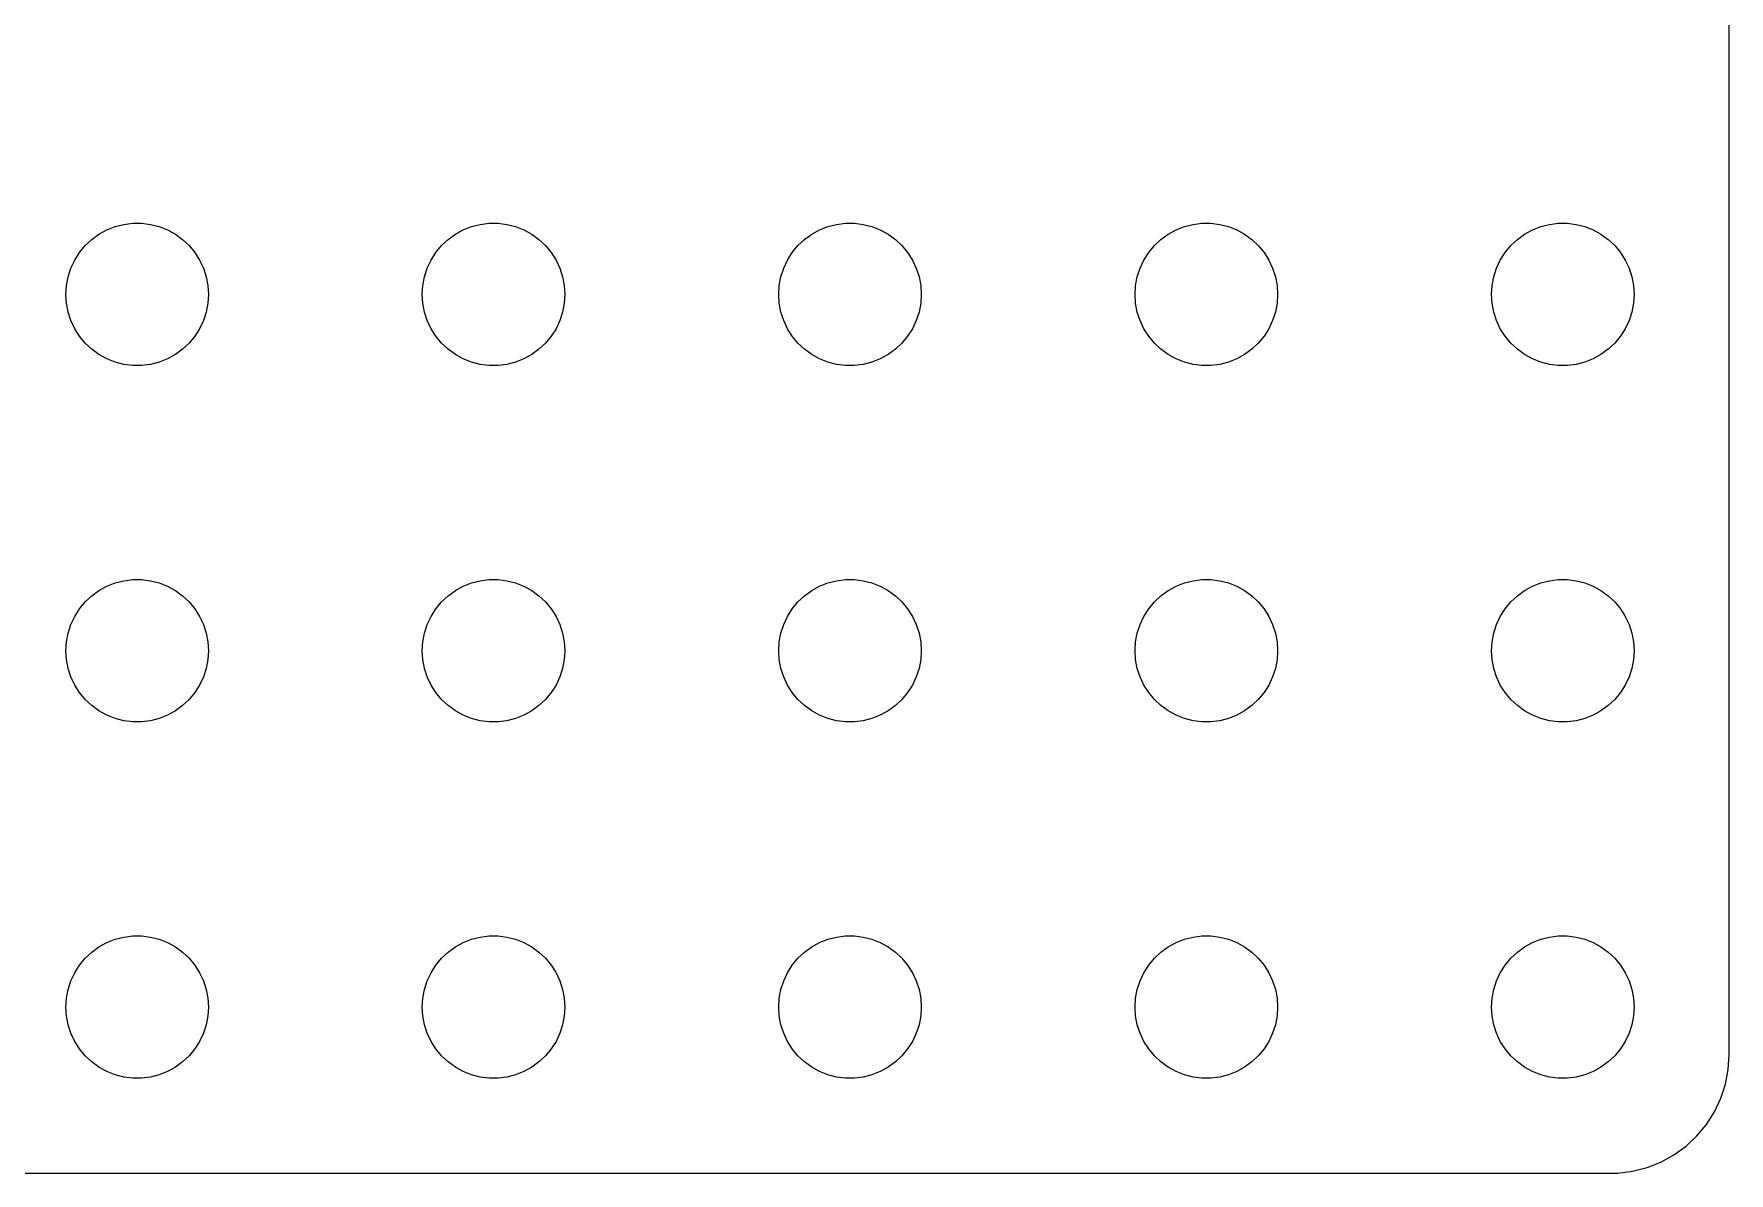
# Model space of a CAD drawing. Header units: metres. Extents: x -134 to 134, y 290 to 736.
# Drawn here: x 63.2 to 134.5, y 404 to 452 of the extents above; entities that cross this region are included whole.
import ezdxf

# ---------------------------------------------------------------- set-up
doc = ezdxf.new("R2010")
doc.units = ezdxf.units.M

msp = doc.modelspace()

# ---------------------------------------------------------------- linework, layer by layer
for p, q in [((134.5, 409), (134.5, 503)), ((66.2227, 443.714), (66.573, 443.853)), ((66.573, 443.853), (66.9379, 443.947)), ((66.9379, 443.947), (67.3116, 443.994)), ((67.3116, 443.994), (67.6884, 443.994)), ((67.6884, 443.994), (68.0621, 443.947)), ((68.0621, 443.947), (68.427, 443.853)), ((68.427, 443.853), (68.7773, 443.714)), ((81.2227, 443.714), (81.573, 443.853)), ((81.573, 443.853), (81.9379, 443.947)), ((81.9379, 443.947), (82.3116, 443.994)), ((82.3116, 443.994), (82.6884, 443.994)), ((82.6884, 443.994), (83.0621, 443.947)), ((83.0621, 443.947), (83.427, 443.853)), ((83.427, 443.853), (83.7773, 443.714)), ((96.2227, 443.714), (96.573, 443.853)), ((96.573, 443.853), (96.9379, 443.947)), ((96.9379, 443.947), (97.3116, 443.994)), ((97.3116, 443.994), (97.6884, 443.994)), ((97.6884, 443.994), (98.0621, 443.947)), ((98.0621, 443.947), (98.427, 443.853)), ((98.427, 443.853), (98.7773, 443.714)), ((111.223, 443.714), (111.573, 443.853)), ((111.573, 443.853), (111.938, 443.947)), ((111.938, 443.947), (112.312, 443.994)), ((112.312, 443.994), (112.688, 443.994)), ((112.688, 443.994), (113.062, 443.947)), ((113.062, 443.947), (113.427, 443.853)), ((113.427, 443.853), (113.777, 443.714)), ((126.223, 443.714), (126.573, 443.853)), ((126.573, 443.853), (126.938, 443.947)), ((126.938, 443.947), (127.312, 443.994)), ((127.312, 443.994), (127.688, 443.994)), ((127.688, 443.994), (128.062, 443.947)), ((128.062, 443.947), (128.427, 443.853)), ((128.427, 443.853), (128.777, 443.714)), ((65.073, 442.763), (65.3131, 443.054)), ((65.3131, 443.054), (65.5877, 443.312)), ((65.5877, 443.312), (65.8925, 443.533)), ((65.8925, 443.533), (66.2227, 443.714)), ((68.7773, 443.714), (69.1075, 443.533)), ((69.1075, 443.533), (69.4123, 443.312)), ((69.4123, 443.312), (69.6869, 443.054)), ((69.6869, 443.054), (69.927, 442.763)), ((80.073, 442.763), (80.3131, 443.054)), ((80.3131, 443.054), (80.5877, 443.312)), ((80.5877, 443.312), (80.8925, 443.533)), ((80.8925, 443.533), (81.2227, 443.714)), ((83.7773, 443.714), (84.1075, 443.533)), ((84.1075, 443.533), (84.4123, 443.312)), ((84.4123, 443.312), (84.6869, 443.054)), ((84.6869, 443.054), (84.927, 442.763)), ((95.073, 442.763), (95.3131, 443.054)), ((95.3131, 443.054), (95.5877, 443.312)), ((95.5877, 443.312), (95.8925, 443.533)), ((95.8925, 443.533), (96.2227, 443.714)), ((98.7773, 443.714), (99.1075, 443.533)), ((99.1075, 443.533), (99.4123, 443.312)), ((99.4123, 443.312), (99.6869, 443.054)), ((99.6869, 443.054), (99.927, 442.763)), ((110.073, 442.763), (110.313, 443.054)), ((110.313, 443.054), (110.588, 443.312)), ((110.588, 443.312), (110.893, 443.533)), ((110.893, 443.533), (111.223, 443.714)), ((113.777, 443.714), (114.107, 443.533)), ((114.107, 443.533), (114.412, 443.312)), ((114.412, 443.312), (114.687, 443.054)), ((114.687, 443.054), (114.927, 442.763)), ((125.073, 442.763), (125.313, 443.054)), ((125.313, 443.054), (125.588, 443.312)), ((125.588, 443.312), (125.893, 443.533)), ((125.893, 443.533), (126.223, 443.714)), ((128.777, 443.714), (129.107, 443.533)), ((129.107, 443.533), (129.412, 443.312)), ((129.412, 443.312), (129.687, 443.054)), ((129.687, 443.054), (129.927, 442.763)), ((64.7107, 442.104), (64.8711, 442.445)), ((64.8711, 442.445), (65.073, 442.763)), ((69.927, 442.763), (70.1289, 442.445)), ((70.1289, 442.445), (70.2893, 442.104)), ((79.7107, 442.104), (79.8711, 442.445)), ((79.8711, 442.445), (80.073, 442.763)), ((84.927, 442.763), (85.1289, 442.445)), ((85.1289, 442.445), (85.2893, 442.104)), ((94.7107, 442.104), (94.8711, 442.445)), ((94.8711, 442.445), (95.073, 442.763)), ((99.927, 442.763), (100.129, 442.445)), ((100.129, 442.445), (100.289, 442.104)), ((109.711, 442.104), (109.871, 442.445)), ((109.871, 442.445), (110.073, 442.763)), ((114.927, 442.763), (115.129, 442.445)), ((115.129, 442.445), (115.289, 442.104)), ((124.711, 442.104), (124.871, 442.445)), ((124.871, 442.445), (125.073, 442.763)), ((129.927, 442.763), (130.129, 442.445)), ((130.129, 442.445), (130.289, 442.104)), ((64.5237, 441.376), (64.5943, 441.746)), ((64.5943, 441.746), (64.7107, 442.104)), ((70.2893, 442.104), (70.4057, 441.746)), ((70.4057, 441.746), (70.4763, 441.376)), ((79.5237, 441.376), (79.5943, 441.746)), ((79.5943, 441.746), (79.7107, 442.104)), ((85.2893, 442.104), (85.4057, 441.746)), ((85.4057, 441.746), (85.4763, 441.376)), ((94.5237, 441.376), (94.5943, 441.746)), ((94.5943, 441.746), (94.7107, 442.104)), ((100.289, 442.104), (100.406, 441.746)), ((100.406, 441.746), (100.476, 441.376)), ((109.524, 441.376), (109.594, 441.746)), ((109.594, 441.746), (109.711, 442.104)), ((115.289, 442.104), (115.406, 441.746)), ((115.406, 441.746), (115.476, 441.376)), ((124.524, 441.376), (124.594, 441.746)), ((124.594, 441.746), (124.711, 442.104)), ((130.289, 442.104), (130.406, 441.746)), ((130.406, 441.746), (130.476, 441.376)), ((64.5, 441), (64.5237, 441.376)), ((64.5237, 440.624), (64.5, 441)), ((70.4763, 441.376), (70.5, 441)), ((70.5, 441), (70.4763, 440.624)), ((79.5, 441), (79.5237, 441.376)), ((79.5237, 440.624), (79.5, 441)), ((85.4763, 441.376), (85.5, 441)), ((85.5, 441), (85.4763, 440.624)), ((94.5, 441), (94.5237, 441.376)), ((94.5237, 440.624), (94.5, 441)), ((100.476, 441.376), (100.5, 441)), ((100.5, 441), (100.476, 440.624)), ((109.5, 441), (109.524, 441.376)), ((109.524, 440.624), (109.5, 441)), ((115.476, 441.376), (115.5, 441)), ((115.5, 441), (115.476, 440.624)), ((124.5, 441), (124.524, 441.376)), ((124.524, 440.624), (124.5, 441)), ((130.476, 441.376), (130.5, 441)), ((130.5, 441), (130.476, 440.624)), ((64.5943, 440.254), (64.5237, 440.624)), ((64.7107, 439.896), (64.5943, 440.254)), ((70.4057, 440.254), (70.2893, 439.896)), ((70.4763, 440.624), (70.4057, 440.254)), ((79.5943, 440.254), (79.5237, 440.624)), ((79.7107, 439.896), (79.5943, 440.254)), ((85.4057, 440.254), (85.2893, 439.896)), ((85.4763, 440.624), (85.4057, 440.254)), ((94.5943, 440.254), (94.5237, 440.624)), ((94.7107, 439.896), (94.5943, 440.254)), ((100.406, 440.254), (100.289, 439.896)), ((100.476, 440.624), (100.406, 440.254)), ((109.594, 440.254), (109.524, 440.624)), ((109.711, 439.896), (109.594, 440.254)), ((115.406, 440.254), (115.289, 439.896)), ((115.476, 440.624), (115.406, 440.254)), ((124.594, 440.254), (124.524, 440.624)), ((124.711, 439.896), (124.594, 440.254)), ((130.406, 440.254), (130.289, 439.896)), ((130.476, 440.624), (130.406, 440.254)), ((64.8711, 439.555), (64.7107, 439.896)), ((65.073, 439.237), (64.8711, 439.555)), ((70.1289, 439.555), (69.927, 439.237)), ((70.2893, 439.896), (70.1289, 439.555)), ((79.8711, 439.555), (79.7107, 439.896)), ((80.073, 439.237), (79.8711, 439.555)), ((85.1289, 439.555), (84.927, 439.237)), ((85.2893, 439.896), (85.1289, 439.555)), ((94.8711, 439.555), (94.7107, 439.896)), ((95.073, 439.237), (94.8711, 439.555)), ((100.129, 439.555), (99.927, 439.237)), ((100.289, 439.896), (100.129, 439.555)), ((109.871, 439.555), (109.711, 439.896)), ((110.073, 439.237), (109.871, 439.555)), ((115.129, 439.555), (114.927, 439.237)), ((115.289, 439.896), (115.129, 439.555)), ((124.871, 439.555), (124.711, 439.896)), ((125.073, 439.237), (124.871, 439.555)), ((130.129, 439.555), (129.927, 439.237)), ((130.289, 439.896), (130.129, 439.555)), ((65.3131, 438.946), (65.073, 439.237)), ((65.5877, 438.688), (65.3131, 438.946)), ((69.6869, 438.946), (69.4123, 438.688)), ((69.927, 439.237), (69.6869, 438.946)), ((80.3131, 438.946), (80.073, 439.237)), ((80.5877, 438.688), (80.3131, 438.946)), ((84.6869, 438.946), (84.4123, 438.688)), ((84.927, 439.237), (84.6869, 438.946)), ((95.3131, 438.946), (95.073, 439.237)), ((95.5877, 438.688), (95.3131, 438.946)), ((99.6869, 438.946), (99.4123, 438.688)), ((99.927, 439.237), (99.6869, 438.946)), ((110.313, 438.946), (110.073, 439.237)), ((110.588, 438.688), (110.313, 438.946)), ((114.687, 438.946), (114.412, 438.688)), ((114.927, 439.237), (114.687, 438.946)), ((125.313, 438.946), (125.073, 439.237)), ((125.588, 438.688), (125.313, 438.946)), ((129.687, 438.946), (129.412, 438.688)), ((129.927, 439.237), (129.687, 438.946)), ((65.8925, 438.467), (65.5877, 438.688)), ((66.2227, 438.286), (65.8925, 438.467)), ((66.573, 438.147), (66.2227, 438.286)), ((66.9379, 438.053), (66.573, 438.147)), ((68.427, 438.147), (68.0621, 438.053)), ((68.7773, 438.286), (68.427, 438.147)), ((69.1075, 438.467), (68.7773, 438.286)), ((69.4123, 438.688), (69.1075, 438.467)), ((80.8925, 438.467), (80.5877, 438.688)), ((81.2227, 438.286), (80.8925, 438.467)), ((81.573, 438.147), (81.2227, 438.286)), ((81.9379, 438.053), (81.573, 438.147)), ((83.427, 438.147), (83.0621, 438.053)), ((83.7773, 438.286), (83.427, 438.147)), ((84.1075, 438.467), (83.7773, 438.286)), ((84.4123, 438.688), (84.1075, 438.467)), ((95.8925, 438.467), (95.5877, 438.688)), ((96.2227, 438.286), (95.8925, 438.467)), ((96.573, 438.147), (96.2227, 438.286)), ((96.9379, 438.053), (96.573, 438.147)), ((98.427, 438.147), (98.0621, 438.053)), ((98.7773, 438.286), (98.427, 438.147)), ((99.1075, 438.467), (98.7773, 438.286)), ((99.4123, 438.688), (99.1075, 438.467)), ((110.893, 438.467), (110.588, 438.688)), ((111.223, 438.286), (110.893, 438.467)), ((111.573, 438.147), (111.223, 438.286)), ((111.938, 438.053), (111.573, 438.147)), ((113.427, 438.147), (113.062, 438.053)), ((113.777, 438.286), (113.427, 438.147)), ((114.107, 438.467), (113.777, 438.286)), ((114.412, 438.688), (114.107, 438.467)), ((125.893, 438.467), (125.588, 438.688)), ((126.223, 438.286), (125.893, 438.467)), ((126.573, 438.147), (126.223, 438.286)), ((126.938, 438.053), (126.573, 438.147)), ((128.427, 438.147), (128.062, 438.053)), ((128.777, 438.286), (128.427, 438.147)), ((129.107, 438.467), (128.777, 438.286)), ((129.412, 438.688), (129.107, 438.467)), ((67.3116, 438.006), (66.9379, 438.053)), ((67.6884, 438.006), (67.3116, 438.006)), ((68.0621, 438.053), (67.6884, 438.006)), ((82.3116, 438.006), (81.9379, 438.053)), ((82.6884, 438.006), (82.3116, 438.006)), ((83.0621, 438.053), (82.6884, 438.006)), ((97.3116, 438.006), (96.9379, 438.053)), ((97.6884, 438.006), (97.3116, 438.006)), ((98.0621, 438.053), (97.6884, 438.006)), ((112.312, 438.006), (111.938, 438.053)), ((112.688, 438.006), (112.312, 438.006)), ((113.062, 438.053), (112.688, 438.006)), ((127.312, 438.006), (126.938, 438.053)), ((127.688, 438.006), (127.312, 438.006)), ((128.062, 438.053), (127.688, 438.006)), ((66.2227, 428.714), (66.573, 428.853)), ((66.573, 428.853), (66.9379, 428.947)), ((66.9379, 428.947), (67.3116, 428.994)), ((67.3116, 428.994), (67.6884, 428.994)), ((67.6884, 428.994), (68.0621, 428.947)), ((68.0621, 428.947), (68.427, 428.853)), ((68.427, 428.853), (68.7773, 428.714)), ((81.2227, 428.714), (81.573, 428.853)), ((81.573, 428.853), (81.9379, 428.947)), ((81.9379, 428.947), (82.3116, 428.994)), ((82.3116, 428.994), (82.6884, 428.994)), ((82.6884, 428.994), (83.0621, 428.947)), ((83.0621, 428.947), (83.427, 428.853)), ((83.427, 428.853), (83.7773, 428.714)), ((96.2227, 428.714), (96.573, 428.853)), ((96.573, 428.853), (96.9379, 428.947)), ((96.9379, 428.947), (97.3116, 428.994)), ((97.3116, 428.994), (97.6884, 428.994)), ((97.6884, 428.994), (98.0621, 428.947)), ((98.0621, 428.947), (98.427, 428.853)), ((98.427, 428.853), (98.7773, 428.714)), ((111.223, 428.714), (111.573, 428.853)), ((111.573, 428.853), (111.938, 428.947)), ((111.938, 428.947), (112.312, 428.994)), ((112.312, 428.994), (112.688, 428.994)), ((112.688, 428.994), (113.062, 428.947)), ((113.062, 428.947), (113.427, 428.853)), ((113.427, 428.853), (113.777, 428.714)), ((126.223, 428.714), (126.573, 428.853)), ((126.573, 428.853), (126.938, 428.947)), ((126.938, 428.947), (127.312, 428.994)), ((127.312, 428.994), (127.688, 428.994)), ((127.688, 428.994), (128.062, 428.947)), ((128.062, 428.947), (128.427, 428.853)), ((128.427, 428.853), (128.777, 428.714)), ((65.3131, 428.054), (65.5877, 428.312)), ((65.5877, 428.312), (65.8925, 428.533)), ((65.8925, 428.533), (66.2227, 428.714)), ((68.7773, 428.714), (69.1075, 428.533)), ((69.1075, 428.533), (69.4123, 428.312)), ((69.4123, 428.312), (69.6869, 428.054)), ((80.3131, 428.054), (80.5877, 428.312)), ((80.5877, 428.312), (80.8925, 428.533)), ((80.8925, 428.533), (81.2227, 428.714)), ((83.7773, 428.714), (84.1075, 428.533)), ((84.1075, 428.533), (84.4123, 428.312)), ((84.4123, 428.312), (84.6869, 428.054)), ((95.3131, 428.054), (95.5877, 428.312)), ((95.5877, 428.312), (95.8925, 428.533)), ((95.8925, 428.533), (96.2227, 428.714)), ((98.7773, 428.714), (99.1075, 428.533)), ((99.1075, 428.533), (99.4123, 428.312)), ((99.4123, 428.312), (99.6869, 428.054)), ((110.313, 428.054), (110.588, 428.312)), ((110.588, 428.312), (110.893, 428.533)), ((110.893, 428.533), (111.223, 428.714)), ((113.777, 428.714), (114.107, 428.533)), ((114.107, 428.533), (114.412, 428.312)), ((114.412, 428.312), (114.687, 428.054)), ((125.313, 428.054), (125.588, 428.312)), ((125.588, 428.312), (125.893, 428.533)), ((125.893, 428.533), (126.223, 428.714)), ((128.777, 428.714), (129.107, 428.533)), ((129.107, 428.533), (129.412, 428.312)), ((129.412, 428.312), (129.687, 428.054)), ((64.7107, 427.104), (64.8711, 427.445)), ((64.8711, 427.445), (65.073, 427.763)), ((65.073, 427.763), (65.3131, 428.054)), ((69.6869, 428.054), (69.927, 427.763)), ((69.927, 427.763), (70.1289, 427.445)), ((70.1289, 427.445), (70.2893, 427.104)), ((79.7107, 427.104), (79.8711, 427.445)), ((79.8711, 427.445), (80.073, 427.763)), ((80.073, 427.763), (80.3131, 428.054)), ((84.6869, 428.054), (84.927, 427.763)), ((84.927, 427.763), (85.1289, 427.445)), ((85.1289, 427.445), (85.2893, 427.104)), ((94.7107, 427.104), (94.8711, 427.445)), ((94.8711, 427.445), (95.073, 427.763)), ((95.073, 427.763), (95.3131, 428.054)), ((99.6869, 428.054), (99.927, 427.763)), ((99.927, 427.763), (100.129, 427.445)), ((100.129, 427.445), (100.289, 427.104)), ((109.711, 427.104), (109.871, 427.445)), ((109.871, 427.445), (110.073, 427.763)), ((110.073, 427.763), (110.313, 428.054)), ((114.687, 428.054), (114.927, 427.763)), ((114.927, 427.763), (115.129, 427.445)), ((115.129, 427.445), (115.289, 427.104)), ((124.711, 427.104), (124.871, 427.445)), ((124.871, 427.445), (125.073, 427.763)), ((125.073, 427.763), (125.313, 428.054)), ((129.687, 428.054), (129.927, 427.763)), ((129.927, 427.763), (130.129, 427.445)), ((130.129, 427.445), (130.289, 427.104)), ((64.5237, 426.376), (64.5943, 426.746)), ((64.5943, 426.746), (64.7107, 427.104)), ((70.2893, 427.104), (70.4057, 426.746)), ((70.4057, 426.746), (70.4763, 426.376)), ((79.5237, 426.376), (79.5943, 426.746)), ((79.5943, 426.746), (79.7107, 427.104)), ((85.2893, 427.104), (85.4057, 426.746)), ((85.4057, 426.746), (85.4763, 426.376)), ((94.5237, 426.376), (94.5943, 426.746)), ((94.5943, 426.746), (94.7107, 427.104)), ((100.289, 427.104), (100.406, 426.746)), ((100.406, 426.746), (100.476, 426.376)), ((109.524, 426.376), (109.594, 426.746)), ((109.594, 426.746), (109.711, 427.104)), ((115.289, 427.104), (115.406, 426.746)), ((115.406, 426.746), (115.476, 426.376)), ((124.524, 426.376), (124.594, 426.746)), ((124.594, 426.746), (124.711, 427.104)), ((130.289, 427.104), (130.406, 426.746)), ((130.406, 426.746), (130.476, 426.376)), ((64.5, 426), (64.5237, 426.376)), ((64.5237, 425.624), (64.5, 426)), ((70.4763, 426.376), (70.5, 426)), ((70.5, 426), (70.4763, 425.624)), ((79.5, 426), (79.5237, 426.376)), ((79.5237, 425.624), (79.5, 426)), ((85.4763, 426.376), (85.5, 426)), ((85.5, 426), (85.4763, 425.624)), ((94.5, 426), (94.5237, 426.376)), ((94.5237, 425.624), (94.5, 426)), ((100.476, 426.376), (100.5, 426)), ((100.5, 426), (100.476, 425.624)), ((109.5, 426), (109.524, 426.376)), ((109.524, 425.624), (109.5, 426)), ((115.476, 426.376), (115.5, 426)), ((115.5, 426), (115.476, 425.624)), ((124.5, 426), (124.524, 426.376)), ((124.524, 425.624), (124.5, 426)), ((130.476, 426.376), (130.5, 426)), ((130.5, 426), (130.476, 425.624)), ((64.5943, 425.254), (64.5237, 425.624)), ((64.7107, 424.896), (64.5943, 425.254)), ((70.4057, 425.254), (70.2893, 424.896)), ((70.4763, 425.624), (70.4057, 425.254)), ((79.5943, 425.254), (79.5237, 425.624)), ((79.7107, 424.896), (79.5943, 425.254)), ((85.4057, 425.254), (85.2893, 424.896)), ((85.4763, 425.624), (85.4057, 425.254)), ((94.5943, 425.254), (94.5237, 425.624)), ((94.7107, 424.896), (94.5943, 425.254)), ((100.406, 425.254), (100.289, 424.896)), ((100.476, 425.624), (100.406, 425.254)), ((109.594, 425.254), (109.524, 425.624)), ((109.711, 424.896), (109.594, 425.254)), ((115.406, 425.254), (115.289, 424.896)), ((115.476, 425.624), (115.406, 425.254)), ((124.594, 425.254), (124.524, 425.624)), ((124.711, 424.896), (124.594, 425.254)), ((130.406, 425.254), (130.289, 424.896)), ((130.476, 425.624), (130.406, 425.254)), ((64.8711, 424.555), (64.7107, 424.896)), ((65.073, 424.237), (64.8711, 424.555)), ((70.1289, 424.555), (69.927, 424.237)), ((70.2893, 424.896), (70.1289, 424.555)), ((79.8711, 424.555), (79.7107, 424.896)), ((80.073, 424.237), (79.8711, 424.555)), ((85.1289, 424.555), (84.927, 424.237)), ((85.2893, 424.896), (85.1289, 424.555)), ((94.8711, 424.555), (94.7107, 424.896)), ((95.073, 424.237), (94.8711, 424.555)), ((100.129, 424.555), (99.927, 424.237)), ((100.289, 424.896), (100.129, 424.555)), ((109.871, 424.555), (109.711, 424.896)), ((110.073, 424.237), (109.871, 424.555)), ((115.129, 424.555), (114.927, 424.237)), ((115.289, 424.896), (115.129, 424.555)), ((124.871, 424.555), (124.711, 424.896)), ((125.073, 424.237), (124.871, 424.555)), ((130.129, 424.555), (129.927, 424.237)), ((130.289, 424.896), (130.129, 424.555)), ((65.3131, 423.946), (65.073, 424.237)), ((65.5877, 423.688), (65.3131, 423.946)), ((69.6869, 423.946), (69.4123, 423.688)), ((69.927, 424.237), (69.6869, 423.946)), ((80.3131, 423.946), (80.073, 424.237)), ((80.5877, 423.688), (80.3131, 423.946)), ((84.6869, 423.946), (84.4123, 423.688)), ((84.927, 424.237), (84.6869, 423.946)), ((95.3131, 423.946), (95.073, 424.237)), ((95.5877, 423.688), (95.3131, 423.946)), ((99.6869, 423.946), (99.4123, 423.688)), ((99.927, 424.237), (99.6869, 423.946)), ((110.313, 423.946), (110.073, 424.237)), ((110.588, 423.688), (110.313, 423.946)), ((114.687, 423.946), (114.412, 423.688)), ((114.927, 424.237), (114.687, 423.946)), ((125.313, 423.946), (125.073, 424.237)), ((125.588, 423.688), (125.313, 423.946)), ((129.687, 423.946), (129.412, 423.688)), ((129.927, 424.237), (129.687, 423.946)), ((65.8925, 423.467), (65.5877, 423.688)), ((66.2227, 423.286), (65.8925, 423.467)), ((66.573, 423.147), (66.2227, 423.286)), ((66.9379, 423.053), (66.573, 423.147)), ((68.427, 423.147), (68.0621, 423.053)), ((68.7773, 423.286), (68.427, 423.147)), ((69.1075, 423.467), (68.7773, 423.286)), ((69.4123, 423.688), (69.1075, 423.467)), ((80.8925, 423.467), (80.5877, 423.688)), ((81.2227, 423.286), (80.8925, 423.467)), ((81.573, 423.147), (81.2227, 423.286)), ((81.9379, 423.053), (81.573, 423.147)), ((83.427, 423.147), (83.0621, 423.053)), ((83.7773, 423.286), (83.427, 423.147)), ((84.1075, 423.467), (83.7773, 423.286)), ((84.4123, 423.688), (84.1075, 423.467)), ((95.8925, 423.467), (95.5877, 423.688)), ((96.2227, 423.286), (95.8925, 423.467)), ((96.573, 423.147), (96.2227, 423.286)), ((96.9379, 423.053), (96.573, 423.147)), ((98.427, 423.147), (98.0621, 423.053)), ((98.7773, 423.286), (98.427, 423.147)), ((99.1075, 423.467), (98.7773, 423.286)), ((99.4123, 423.688), (99.1075, 423.467)), ((110.893, 423.467), (110.588, 423.688)), ((111.223, 423.286), (110.893, 423.467)), ((111.573, 423.147), (111.223, 423.286)), ((111.938, 423.053), (111.573, 423.147)), ((113.427, 423.147), (113.062, 423.053)), ((113.777, 423.286), (113.427, 423.147)), ((114.107, 423.467), (113.777, 423.286)), ((114.412, 423.688), (114.107, 423.467)), ((125.893, 423.467), (125.588, 423.688)), ((126.223, 423.286), (125.893, 423.467)), ((126.573, 423.147), (126.223, 423.286)), ((126.938, 423.053), (126.573, 423.147)), ((128.427, 423.147), (128.062, 423.053)), ((128.777, 423.286), (128.427, 423.147)), ((129.107, 423.467), (128.777, 423.286)), ((129.412, 423.688), (129.107, 423.467)), ((67.3116, 423.006), (66.9379, 423.053)), ((67.6884, 423.006), (67.3116, 423.006)), ((68.0621, 423.053), (67.6884, 423.006)), ((82.3116, 423.006), (81.9379, 423.053)), ((82.6884, 423.006), (82.3116, 423.006)), ((83.0621, 423.053), (82.6884, 423.006)), ((97.3116, 423.006), (96.9379, 423.053)), ((97.6884, 423.006), (97.3116, 423.006)), ((98.0621, 423.053), (97.6884, 423.006)), ((112.312, 423.006), (111.938, 423.053)), ((112.688, 423.006), (112.312, 423.006)), ((113.062, 423.053), (112.688, 423.006)), ((127.312, 423.006), (126.938, 423.053)), ((127.688, 423.006), (127.312, 423.006)), ((128.062, 423.053), (127.688, 423.006)), ((66.2227, 413.714), (66.573, 413.853)), ((66.573, 413.853), (66.9379, 413.947)), ((66.9379, 413.947), (67.3116, 413.994)), ((67.3116, 413.994), (67.6884, 413.994)), ((67.6884, 413.994), (68.0621, 413.947)), ((68.0621, 413.947), (68.427, 413.853)), ((68.427, 413.853), (68.7773, 413.714)), ((81.2227, 413.714), (81.573, 413.853)), ((81.573, 413.853), (81.9379, 413.947)), ((81.9379, 413.947), (82.3116, 413.994)), ((82.3116, 413.994), (82.6884, 413.994)), ((82.6884, 413.994), (83.0621, 413.947)), ((83.0621, 413.947), (83.427, 413.853)), ((83.427, 413.853), (83.7773, 413.714)), ((96.2227, 413.714), (96.573, 413.853)), ((96.573, 413.853), (96.9379, 413.947)), ((96.9379, 413.947), (97.3116, 413.994)), ((97.3116, 413.994), (97.6884, 413.994)), ((97.6884, 413.994), (98.0621, 413.947)), ((98.0621, 413.947), (98.427, 413.853)), ((98.427, 413.853), (98.7773, 413.714)), ((111.223, 413.714), (111.573, 413.853)), ((111.573, 413.853), (111.938, 413.947)), ((111.938, 413.947), (112.312, 413.994)), ((112.312, 413.994), (112.688, 413.994)), ((112.688, 413.994), (113.062, 413.947)), ((113.062, 413.947), (113.427, 413.853)), ((113.427, 413.853), (113.777, 413.714)), ((126.223, 413.714), (126.573, 413.853)), ((126.573, 413.853), (126.938, 413.947)), ((126.938, 413.947), (127.312, 413.994)), ((127.312, 413.994), (127.688, 413.994)), ((127.688, 413.994), (128.062, 413.947)), ((128.062, 413.947), (128.427, 413.853)), ((128.427, 413.853), (128.777, 413.714)), ((65.3131, 413.054), (65.5877, 413.312)), ((65.5877, 413.312), (65.8925, 413.533)), ((65.8925, 413.533), (66.2227, 413.714)), ((68.7773, 413.714), (69.1075, 413.533)), ((69.1075, 413.533), (69.4123, 413.312)), ((69.4123, 413.312), (69.6869, 413.054)), ((80.3131, 413.054), (80.5877, 413.312)), ((80.5877, 413.312), (80.8925, 413.533)), ((80.8925, 413.533), (81.2227, 413.714)), ((83.7773, 413.714), (84.1075, 413.533)), ((84.1075, 413.533), (84.4123, 413.312)), ((84.4123, 413.312), (84.6869, 413.054)), ((95.3131, 413.054), (95.5877, 413.312)), ((95.5877, 413.312), (95.8925, 413.533)), ((95.8925, 413.533), (96.2227, 413.714)), ((98.7773, 413.714), (99.1075, 413.533)), ((99.1075, 413.533), (99.4123, 413.312)), ((99.4123, 413.312), (99.6869, 413.054)), ((110.313, 413.054), (110.588, 413.312)), ((110.588, 413.312), (110.893, 413.533)), ((110.893, 413.533), (111.223, 413.714)), ((113.777, 413.714), (114.107, 413.533)), ((114.107, 413.533), (114.412, 413.312)), ((114.412, 413.312), (114.687, 413.054)), ((125.313, 413.054), (125.588, 413.312)), ((125.588, 413.312), (125.893, 413.533)), ((125.893, 413.533), (126.223, 413.714)), ((128.777, 413.714), (129.107, 413.533)), ((129.107, 413.533), (129.412, 413.312)), ((129.412, 413.312), (129.687, 413.054)), ((64.7107, 412.104), (64.8711, 412.445)), ((64.8711, 412.445), (65.073, 412.763)), ((65.073, 412.763), (65.3131, 413.054)), ((69.6869, 413.054), (69.927, 412.763)), ((69.927, 412.763), (70.1289, 412.445)), ((70.1289, 412.445), (70.2893, 412.104)), ((79.7107, 412.104), (79.8711, 412.445)), ((79.8711, 412.445), (80.073, 412.763)), ((80.073, 412.763), (80.3131, 413.054)), ((84.6869, 413.054), (84.927, 412.763)), ((84.927, 412.763), (85.1289, 412.445)), ((85.1289, 412.445), (85.2893, 412.104)), ((94.7107, 412.104), (94.8711, 412.445)), ((94.8711, 412.445), (95.073, 412.763)), ((95.073, 412.763), (95.3131, 413.054)), ((99.6869, 413.054), (99.927, 412.763)), ((99.927, 412.763), (100.129, 412.445)), ((100.129, 412.445), (100.289, 412.104)), ((109.711, 412.104), (109.871, 412.445)), ((109.871, 412.445), (110.073, 412.763)), ((110.073, 412.763), (110.313, 413.054)), ((114.687, 413.054), (114.927, 412.763)), ((114.927, 412.763), (115.129, 412.445)), ((115.129, 412.445), (115.289, 412.104)), ((124.711, 412.104), (124.871, 412.445)), ((124.871, 412.445), (125.073, 412.763)), ((125.073, 412.763), (125.313, 413.054)), ((129.687, 413.054), (129.927, 412.763)), ((129.927, 412.763), (130.129, 412.445)), ((130.129, 412.445), (130.289, 412.104)), ((64.5237, 411.376), (64.5943, 411.746)), ((64.5943, 411.746), (64.7107, 412.104)), ((70.2893, 412.104), (70.4057, 411.746)), ((70.4057, 411.746), (70.4763, 411.376)), ((79.5237, 411.376), (79.5943, 411.746)), ((79.5943, 411.746), (79.7107, 412.104)), ((85.2893, 412.104), (85.4057, 411.746)), ((85.4057, 411.746), (85.4763, 411.376)), ((94.5237, 411.376), (94.5943, 411.746)), ((94.5943, 411.746), (94.7107, 412.104)), ((100.289, 412.104), (100.406, 411.746)), ((100.406, 411.746), (100.476, 411.376)), ((109.524, 411.376), (109.594, 411.746)), ((109.594, 411.746), (109.711, 412.104)), ((115.289, 412.104), (115.406, 411.746)), ((115.406, 411.746), (115.476, 411.376)), ((124.524, 411.376), (124.594, 411.746)), ((124.594, 411.746), (124.711, 412.104)), ((130.289, 412.104), (130.406, 411.746)), ((130.406, 411.746), (130.476, 411.376)), ((64.5, 411), (64.5237, 411.376)), ((64.5237, 410.624), (64.5, 411)), ((70.4763, 411.376), (70.5, 411)), ((70.5, 411), (70.4763, 410.624)), ((79.5, 411), (79.5237, 411.376)), ((79.5237, 410.624), (79.5, 411)), ((85.4763, 411.376), (85.5, 411)), ((85.5, 411), (85.4763, 410.624)), ((94.5, 411), (94.5237, 411.376)), ((94.5237, 410.624), (94.5, 411)), ((100.476, 411.376), (100.5, 411)), ((100.5, 411), (100.476, 410.624)), ((109.5, 411), (109.524, 411.376)), ((109.524, 410.624), (109.5, 411)), ((115.476, 411.376), (115.5, 411)), ((115.5, 411), (115.476, 410.624)), ((124.5, 411), (124.524, 411.376)), ((124.524, 410.624), (124.5, 411)), ((130.476, 411.376), (130.5, 411)), ((130.5, 411), (130.476, 410.624)), ((64.5943, 410.254), (64.5237, 410.624)), ((64.7107, 409.896), (64.5943, 410.254)), ((70.4057, 410.254), (70.2893, 409.896)), ((70.4763, 410.624), (70.4057, 410.254)), ((79.5943, 410.254), (79.5237, 410.624)), ((79.7107, 409.896), (79.5943, 410.254)), ((85.4057, 410.254), (85.2893, 409.896)), ((85.4763, 410.624), (85.4057, 410.254)), ((94.5943, 410.254), (94.5237, 410.624)), ((94.7107, 409.896), (94.5943, 410.254)), ((100.406, 410.254), (100.289, 409.896)), ((100.476, 410.624), (100.406, 410.254)), ((109.594, 410.254), (109.524, 410.624)), ((109.711, 409.896), (109.594, 410.254)), ((115.406, 410.254), (115.289, 409.896)), ((115.476, 410.624), (115.406, 410.254)), ((124.594, 410.254), (124.524, 410.624)), ((124.711, 409.896), (124.594, 410.254)), ((130.406, 410.254), (130.289, 409.896)), ((130.476, 410.624), (130.406, 410.254)), ((64.8711, 409.555), (64.7107, 409.896)), ((65.073, 409.237), (64.8711, 409.555)), ((70.1289, 409.555), (69.927, 409.237)), ((70.2893, 409.896), (70.1289, 409.555)), ((79.8711, 409.555), (79.7107, 409.896)), ((80.073, 409.237), (79.8711, 409.555)), ((85.1289, 409.555), (84.927, 409.237)), ((85.2893, 409.896), (85.1289, 409.555)), ((94.8711, 409.555), (94.7107, 409.896)), ((95.073, 409.237), (94.8711, 409.555)), ((100.129, 409.555), (99.927, 409.237)), ((100.289, 409.896), (100.129, 409.555)), ((109.871, 409.555), (109.711, 409.896)), ((110.073, 409.237), (109.871, 409.555)), ((115.129, 409.555), (114.927, 409.237)), ((115.289, 409.896), (115.129, 409.555)), ((124.871, 409.555), (124.711, 409.896)), ((125.073, 409.237), (124.871, 409.555)), ((130.129, 409.555), (129.927, 409.237)), ((130.289, 409.896), (130.129, 409.555)), ((65.3131, 408.946), (65.073, 409.237)), ((65.5877, 408.688), (65.3131, 408.946)), ((69.6869, 408.946), (69.4123, 408.688)), ((69.927, 409.237), (69.6869, 408.946)), ((80.3131, 408.946), (80.073, 409.237)), ((80.5877, 408.688), (80.3131, 408.946)), ((84.6869, 408.946), (84.4123, 408.688)), ((84.927, 409.237), (84.6869, 408.946)), ((95.3131, 408.946), (95.073, 409.237)), ((95.5877, 408.688), (95.3131, 408.946)), ((99.6869, 408.946), (99.4123, 408.688)), ((99.927, 409.237), (99.6869, 408.946)), ((110.313, 408.946), (110.073, 409.237)), ((110.588, 408.688), (110.313, 408.946)), ((114.687, 408.946), (114.412, 408.688)), ((114.927, 409.237), (114.687, 408.946)), ((125.313, 408.946), (125.073, 409.237)), ((125.588, 408.688), (125.313, 408.946)), ((129.687, 408.946), (129.412, 408.688)), ((129.927, 409.237), (129.687, 408.946)), ((134.461, 408.373), (134.5, 409)), ((65.8925, 408.467), (65.5877, 408.688)), ((66.2227, 408.286), (65.8925, 408.467)), ((66.573, 408.147), (66.2227, 408.286)), ((66.9379, 408.053), (66.573, 408.147)), ((68.427, 408.147), (68.0621, 408.053)), ((68.7773, 408.286), (68.427, 408.147)), ((69.1075, 408.467), (68.7773, 408.286)), ((69.4123, 408.688), (69.1075, 408.467)), ((80.8925, 408.467), (80.5877, 408.688)), ((81.2227, 408.286), (80.8925, 408.467)), ((81.573, 408.147), (81.2227, 408.286)), ((81.9379, 408.053), (81.573, 408.147)), ((83.427, 408.147), (83.0621, 408.053)), ((83.7773, 408.286), (83.427, 408.147)), ((84.1075, 408.467), (83.7773, 408.286)), ((84.4123, 408.688), (84.1075, 408.467)), ((95.8925, 408.467), (95.5877, 408.688)), ((96.2227, 408.286), (95.8925, 408.467)), ((96.573, 408.147), (96.2227, 408.286)), ((96.9379, 408.053), (96.573, 408.147)), ((98.427, 408.147), (98.0621, 408.053)), ((98.7773, 408.286), (98.427, 408.147)), ((99.1075, 408.467), (98.7773, 408.286)), ((99.4123, 408.688), (99.1075, 408.467)), ((110.893, 408.467), (110.588, 408.688)), ((111.223, 408.286), (110.893, 408.467)), ((111.573, 408.147), (111.223, 408.286)), ((111.938, 408.053), (111.573, 408.147)), ((113.427, 408.147), (113.062, 408.053)), ((113.777, 408.286), (113.427, 408.147)), ((114.107, 408.467), (113.777, 408.286)), ((114.412, 408.688), (114.107, 408.467)), ((125.893, 408.467), (125.588, 408.688)), ((126.223, 408.286), (125.893, 408.467)), ((126.573, 408.147), (126.223, 408.286)), ((126.938, 408.053), (126.573, 408.147)), ((128.427, 408.147), (128.062, 408.053)), ((128.777, 408.286), (128.427, 408.147)), ((129.107, 408.467), (128.777, 408.286)), ((129.412, 408.688), (129.107, 408.467)), ((134.343, 407.757), (134.461, 408.373)), ((67.3116, 408.006), (66.9379, 408.053)), ((67.6884, 408.006), (67.3116, 408.006)), ((68.0621, 408.053), (67.6884, 408.006)), ((82.3116, 408.006), (81.9379, 408.053)), ((82.6884, 408.006), (82.3116, 408.006)), ((83.0621, 408.053), (82.6884, 408.006)), ((97.3116, 408.006), (96.9379, 408.053)), ((97.6884, 408.006), (97.3116, 408.006)), ((98.0621, 408.053), (97.6884, 408.006)), ((112.312, 408.006), (111.938, 408.053)), ((112.688, 408.006), (112.312, 408.006)), ((113.062, 408.053), (112.688, 408.006)), ((127.312, 408.006), (126.938, 408.053)), ((127.688, 408.006), (127.312, 408.006)), ((128.062, 408.053), (127.688, 408.006)), ((134.149, 407.159), (134.343, 407.757)), ((133.882, 406.591), (134.149, 407.159)), ((133.145, 405.577), (133.545, 406.061)), ((133.545, 406.061), (133.882, 406.591)), ((132.687, 405.147), (133.145, 405.577)), ((131.629, 404.476), (132.179, 404.778)), ((132.179, 404.778), (132.687, 405.147)), ((-129.814, 404.01), (129.814, 404.01)), ((129.814, 404.01), (130.437, 404.089)), ((130.437, 404.089), (131.045, 404.245)), ((131.045, 404.245), (131.629, 404.476))]:
    msp.add_line(p, q)

doc.saveas('drawing.dxf')
